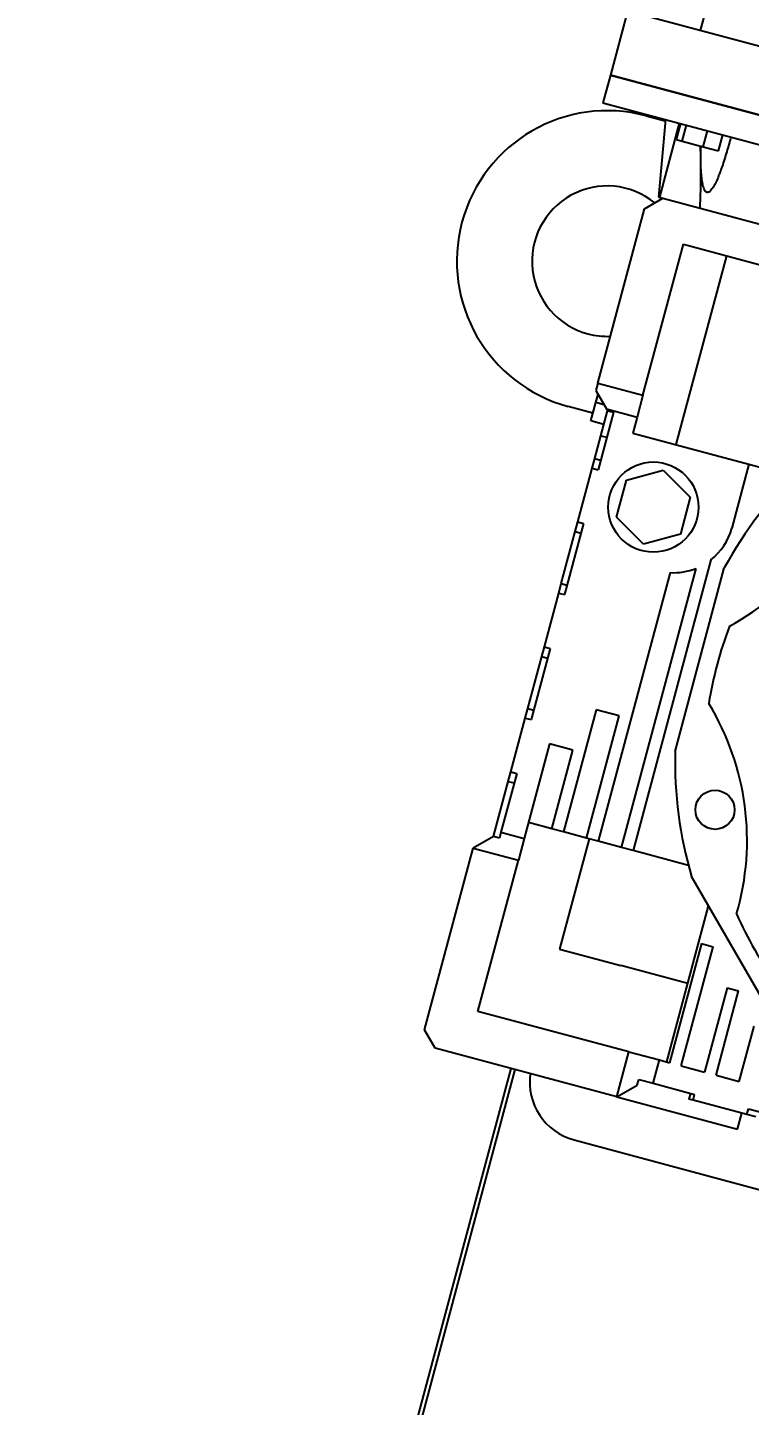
# Model space of a CAD drawing. Header units: millimetres. Extents: x 160 to 8396, y -16 to 5840.
# Drawn here: x 1554.4 to 1794.5, y 4609 to 5067 of the extents above; entities that cross this region are included whole.
import ezdxf

# ---------------------------------------------------------------- set-up
doc = ezdxf.new("R2010")
doc.units = ezdxf.units.MM
doc.header["$LTSCALE"] = 20
doc.styles.add('SLDTEXTSTYLE1', font='TXT', dxfattribs={"width": 0.605})
doc.dimstyles.new('SLDDIMSTYLE1', dxfattribs={"dimtxt": 70, "dimasz": 60, "dimexe": 0, "dimexo": 0.0625, "dimgap": 17.5, "dimtad": 2, "dimdec": 0, "dimrnd": 1e-09, "dimzin": 12, "dimdsep": 46, "dimtxsty": 'SLDTEXTSTYLE1', "dimsah": 1, "dimcen": 0.09, "dimadec": 0, "dimazin": 3, "dimtol": 1, "dimtfac": 1, "dimtdec": 3, "dimtofl": 0, "dimtmove": 0, "dimatfit": 3, "dimfxl": 0, "dimfrac": 2, "dimtolj": 1, "dimarcsym": 0})

# ---------------------------------------------------------------- blocks, each defined once
blk = doc.blocks.new('_D_2')
at = {"color": 7, "linetype": 'Continuous', "lineweight": 0}
for p, q in [((1910.01, 5396.08), (720.63, 5396.08)), ((740.63, 5396.08), (740.63, 2259.87)), ((1065.48, 2259.87), (720.63, 2259.87))]:
    blk.add_line(p, q, dxfattribs=at)
at = {"color": 7, "linetype": 'Continuous', "lineweight": 18}
for points in [[(740.63, 5396.08), (730.63, 5336.08), (750.63, 5336.08)], [(740.63, 2259.87), (750.63, 2319.87), (730.63, 2319.87)]]:
    blk.add_solid(points, dxfattribs=at)
at = {"color": 7, "linetype": 'Continuous', "lineweight": 18, "char_height": 70, "attachment_point": 1, "rotation": 90, "style": 'SLDTEXTSTYLE1'}
for s, insert in [('*', (650.4, 3679.98)), ('3136', (650.4, 3482.72))]:
    blk.add_mtext(s, dxfattribs=dict(at, insert=insert))
blk = doc.blocks.new('_D_3')
at = {"color": 7, "linetype": 'Continuous', "lineweight": 0}
for p, q in [((1910.01, 5396.08), (1627.5, 5472.9)), ((793.99, 2331.45), (1646.8, 5467.65)), ((1057.2, 2259.87), (774.69, 2336.69))]:
    blk.add_line(p, q, dxfattribs=at)
at = {"color": 7, "linetype": 'Continuous', "lineweight": 18}
for points in [[(1646.8, 5467.65), (1621.41, 5412.38), (1640.71, 5407.13)], [(793.99, 2331.45), (819.38, 2386.72), (800.09, 2391.97)]]:
    blk.add_solid(points, dxfattribs=at)
at = {"color": 7, "linetype": 'Continuous', "lineweight": 18, "char_height": 70, "attachment_point": 1, "rotation": 74.7877, "style": 'SLDTEXTSTYLE1'}
for s, insert in [('*', (1196.46, 4155.4)), ('3250', (1144.7, 3965.05))]:
    blk.add_mtext(s, dxfattribs=dict(at, insert=insert))

msp = doc.modelspace()

# ---------------------------------------------------------------- linework, layer by layer
at = {"color": 7, "linetype": 'Continuous', "lineweight": 25}
for p, q in [((1788, 5103.18), (1778.04, 5065.99)), ((1753.89, 5072.46), (1748.2, 5051.21)), ((1903.76, 5032.3), (1753.89, 5072.46)), ((1748.2, 5051.21), (1745.74, 5042.03)), ((1748.2, 5051.21), (1825.47, 5030.5)), ((1902.75, 5009.8), (1748.2, 5051.21)), ((1745.74, 5042.03), (1900.29, 5000.62)), ((1760.1, 5037.67), (1766.47, 5035.96)), ((1766.51, 5036.47), (1764.25, 5010.67)), ((1771.14, 5035.22), (1764.54, 5010.59)), ((1766.47, 5035.96), (1764.93, 5036.37)), ((1770.19, 5029.78), (1771.61, 5035.1)), ((1772.07, 5029.28), (1773.49, 5034.59)), ((1770.19, 5029.78), (1772.07, 5029.28)), ((1772.07, 5029.28), (1779.07, 5027.41)), ((1779.07, 5027.41), (1780.49, 5032.72)), ((1784.2, 5026.03), (1785.62, 5031.34)), ((1779.07, 5027.41), (1784.2, 5026.03)), ((1744.05, 4948.79), (1759.58, 5006.75)), ((1759.58, 5006.75), (1765.7, 5010.28)), ((1764.25, 5010.67), (1764.54, 5010.59)), ((1764.54, 5010.59), (1765.7, 5010.28)), ((1765.7, 5010.28), (1826.07, 4994.11)), ((1759.02, 4944.78), (1772.48, 4995.01)), ((1772.48, 4995.01), (1822.71, 4981.55)), ((1786.84, 4991.16), (1770.02, 4928.37)), ((1744.05, 4948.79), (1743.4, 4946.38)), ((1744.05, 4948.79), (1759.02, 4944.78)), ((1741.73, 4936.26), (1743.37, 4942.4)), ((1743.37, 4942.4), (1744.11, 4945.15)), ((1746.13, 4941.66), (1743.37, 4942.4)), ((1743.4, 4946.38), (1746.94, 4940.25)), ((1759.02, 4944.78), (1757.08, 4937.53)), ((1742.43, 4938.87), (1734.22, 4941.07)), ((1749.22, 4939.12), (1744.11, 4920.05)), ((1745.07, 4931.35), (1747.29, 4939.64)), ((1746.94, 4940.25), (1757.08, 4937.53)), ((1746.94, 4940.25), (1747.29, 4939.64)), ((1747.29, 4939.64), (1749.22, 4939.12)), ((1757.08, 4937.53), (1755.66, 4932.22)), ((1746.07, 4935.1), (1741.73, 4936.26)), ((1743.03, 4923.75), (1745.07, 4931.35)), ((1745.07, 4931.35), (1747, 4930.83)), ((1755.66, 4932.22), (1794.29, 4921.87)), ((1742.18, 4920.56), (1743.03, 4923.75)), ((1743.03, 4923.75), (1744.97, 4923.23)), ((1737.39, 4902.69), (1742.18, 4920.56)), ((1742.18, 4920.56), (1744.11, 4920.05)), ((1753.54, 4916.59), (1765.81, 4919.88)), ((1765.81, 4919.88), (1774.79, 4910.89)), ((1794.29, 4921.87), (1788.6, 4900.62)), ((1794.29, 4921.87), (1808.87, 4917.96)), ((1750.25, 4904.32), (1753.54, 4916.59)), ((1774.79, 4910.89), (1771.5, 4898.63)), ((1739.32, 4902.18), (1732.98, 4878.51)), ((1736.54, 4899.5), (1737.39, 4902.69)), ((1737.39, 4902.69), (1739.32, 4902.18)), ((1759.23, 4895.34), (1750.25, 4904.32)), ((1731.9, 4882.22), (1736.54, 4899.5)), ((1736.54, 4899.5), (1738.47, 4898.99)), ((1771.5, 4898.63), (1759.23, 4895.34)), ((1751.88, 4794.51), (1776.73, 4887.23)), ((1781.63, 4890.06), (1755.75, 4793.47)), ((1769.75, 4826.4), (1786.09, 4887.39)), ((1768.07, 4885.83), (1744.16, 4796.58)), ((1726.26, 4861.16), (1731.05, 4879.03)), ((1731.05, 4879.03), (1731.9, 4882.22)), ((1731.05, 4879.03), (1732.98, 4878.51)), ((1731.9, 4882.22), (1733.84, 4881.7)), ((1728.19, 4860.64), (1721.85, 4836.98)), ((1725.41, 4857.97), (1726.26, 4861.16)), ((1726.26, 4861.16), (1728.19, 4860.64)), ((1720.78, 4840.68), (1725.41, 4857.97)), ((1725.41, 4857.97), (1727.34, 4857.45)), ((1715.13, 4819.62), (1719.92, 4837.49)), ((1719.92, 4837.49), (1720.78, 4840.68)), ((1719.92, 4837.49), (1721.85, 4836.98)), ((1720.78, 4840.68), (1722.71, 4840.16)), ((1743.44, 4840.25), (1732.57, 4799.68)), ((1740.29, 4797.61), (1751.16, 4838.18)), ((1751.16, 4838.18), (1743.44, 4840.25)), ((1727.96, 4828.87), (1719.55, 4797.48)), ((1735.69, 4826.8), (1727.96, 4828.87)), ((1728.7, 4800.72), (1735.69, 4826.8)), ((1717.06, 4819.11), (1711.82, 4799.55)), ((1714.28, 4816.43), (1715.13, 4819.62)), ((1715.13, 4819.62), (1717.06, 4819.11)), ((1709.37, 4798.13), (1714.28, 4816.43)), ((1714.28, 4816.43), (1716.21, 4815.92)), ((1728.7, 4800.72), (1720.97, 4802.79)), ((1732.57, 4799.68), (1728.7, 4800.72)), ((1709.37, 4798.13), (1702.64, 4794.24)), ((1711.31, 4797.61), (1709.37, 4798.13)), ((1711.82, 4799.55), (1711.31, 4797.61)), ((1711.82, 4799.55), (1719.55, 4797.48)), ((1719.55, 4797.48), (1717.61, 4790.23)), ((1741.17, 4797.38), (1731.33, 4760.67)), ((1740.29, 4797.61), (1732.57, 4799.68)), ((1744.16, 4796.58), (1740.29, 4797.61)), ((1751.88, 4794.51), (1744.16, 4796.58)), ((1686.46, 4733.87), (1702.64, 4794.24)), ((1702.64, 4794.24), (1717.61, 4790.23)), ((1755.75, 4793.47), (1751.88, 4794.51)), ((1774.18, 4788.53), (1755.75, 4793.47)), ((1704.15, 4740), (1717.61, 4790.23)), ((1806.79, 4730.15), (1775.22, 4784.83)), ((1766.94, 4723.18), (1780.84, 4775.09)), ((1731.33, 4760.67), (1751.71, 4755.21)), ((1778.51, 4762.52), (1767.9, 4722.92)), ((1771.77, 4721.89), (1782.38, 4761.49)), ((1778.51, 4762.52), (1782.38, 4761.49)), ((1773.92, 4749.26), (1751.71, 4755.21)), ((1787, 4747.83), (1779.49, 4719.82)), ((1783.36, 4718.78), (1790.86, 4746.79)), ((1787, 4747.83), (1790.86, 4746.79)), ((1754.38, 4726.54), (1704.15, 4740)), ((1690, 4727.75), (1686.46, 4733.87)), ((1791.08, 4716.71), (1796, 4735.06)), ((1750.37, 4711.57), (1690, 4727.75)), ((1750.37, 4711.57), (1754.38, 4726.54)), ((1754.38, 4726.54), (1764.52, 4723.83)), ((1762.45, 4716.1), (1764.52, 4723.83)), ((1764.52, 4723.83), (1767.9, 4722.92)), ((1715.11, 4721.02), (1679.39, 4587.72)), ((1680.84, 4587.33), (1716.56, 4720.63)), ((1771.77, 4721.89), (1779.49, 4719.82)), ((1783.36, 4718.78), (1791.08, 4716.71)), ((1750.37, 4711.57), (1757.1, 4715.46)), ((1757.1, 4715.46), (1757.62, 4717.39)), ((1757.62, 4717.39), (1762.45, 4716.1)), ((1762.45, 4716.1), (1776.22, 4712.41)), ((1750.37, 4711.57), (1790.45, 4700.83)), ((1774.81, 4712.79), (1774.3, 4710.86)), ((1775.7, 4710.48), (1774.3, 4710.86)), ((1775.7, 4710.48), (1776.22, 4712.41)), ((1793.57, 4705.69), (1775.7, 4710.48)), ((1790.45, 4700.83), (1791.88, 4706.14)), ((1793.57, 4705.69), (1794.09, 4707.62)), ((1796.6, 4704.88), (1793.57, 4705.69)), ((1794.09, 4707.62), (1817.75, 4701.28)), ((1736.18, 4697.26), (1987.32, 4629.96))]:
    msp.add_line(p, q, dxfattribs=at)
for centre, radius in [((1762.52, 4907.61), 15), ((1783, 4807), 6.5)]:
    msp.add_circle(centre, radius, dxfattribs=at)
for centre, radius, start, end in [((1747.16, 4989.37), 50, 75, 255), ((1766.22, 5041.2), 5, 229.1581, 255), ((1747.16, 4989.37), 25, 50.7048, 255), ((1747.16, 4989.37), 25, 255, 272.4576), ((1745.78, 4944.74), 87.5, 298.7311, 346.2689), ((1904.45, 4822.99), 134.75, 133.5488, 151.4512), ((1769.28, 4905.8), 20, 308.1301, 345), ((1769.28, 4905.8), 20, 266.537, 291.8699), ((1904.45, 4822.99), 125, 158.8876, 171.1124), ((1706.17, 4796.88), 87.5, 343.7311, 31.2689), ((1904.45, 4822.99), 134.75, 178.5488, 196.4512), ((1904.45, 4822.99), 125, 203.8876, 216.1124), ((1741.36, 4716.58), 20, 172.1808, 255)]:
    msp.add_arc(centre, radius, start, end, dxfattribs=at)
for points, knots in [([(1788.28, 5030.63), (1787.83, 5029), (1786.93, 5025.68), (1785.74, 5021.89), (1784.79, 5019.24), (1784.14, 5017.54), (1783.39, 5015.79), (1782.51, 5014.08), (1781.72, 5012.91), (1781.02, 5012.33), (1780.6, 5012.19), (1780.29, 5012.23), (1780.03, 5012.35), (1779.62, 5012.76), (1779.15, 5013.81), (1778.78, 5015.47), (1778.49, 5017.74), (1778.32, 5020.22), (1778.22, 5023.59), (1778.25, 5026.01), (1778.27, 5027.62)], [0, 0, 0, 0, 0.135406, 0.275765, 0.320928, 0.364576, 0.42506, 0.478473, 0.527508, 0.548297, 0.56637, 0.574396, 0.582111, 0.597485, 0.629528, 0.679327, 0.735555, 0.81064, 0.874386, 1, 1, 1, 1]), ([(1778.04, 5027.68), (1778.05, 5027.51), (1778.21, 5025.06), (1778.22, 5020.27), (1778.18, 5013.56), (1778.02, 5009.13), (1777.95, 5007)], [0, 0, 0, 0, 0.025922, 0.358657, 0.691561, 1, 1, 1, 1])]:
    msp.add_open_spline(points, degree=3, knots=knots, dxfattribs=at)

# ---------------------------------------------------------------- dimensions: what is measured, and where the dimension line sits
at = {"color": 7, "linetype": 'Continuous', "lineweight": 18}
for base, p1, p2, angle, picture, middle in [((1646.8, 5467.65), (1057.2, 2259.87), (1910.01, 5396.08), 74.7877, '_D_3', (1261.68, 4051.37)), ((740.63, 2259.87), (1910.01, 5396.08), (1065.48, 2259.87), 90, '_D_2', (740.63, 3596.71))]:
    dim = msp.add_linear_dim(base=base, p1=p1, p2=p2, angle=angle, text='<>*', dimstyle='SLDDIMSTYLE1', dxfattribs=at)
    dim.commit()
    dim.dimension.update_dxf_attribs({"geometry": picture, "text_midpoint": middle, "dimtype": 160})

doc.saveas('drawing.dxf')
